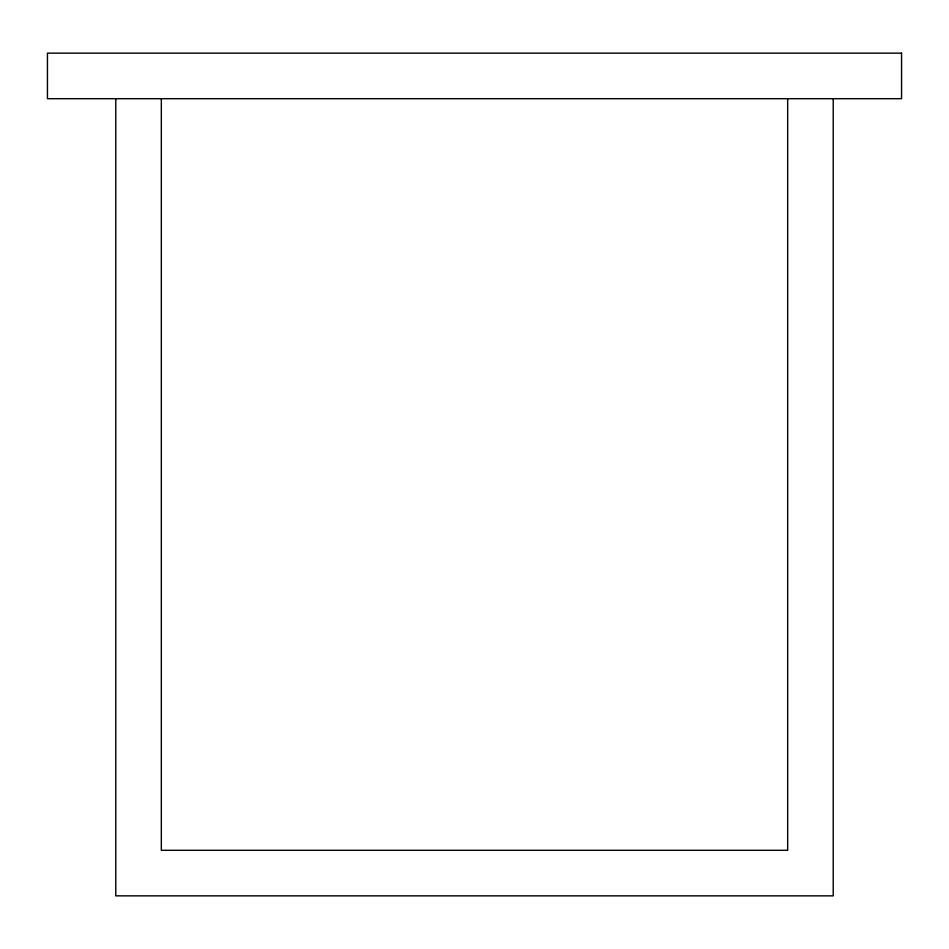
<?xml version="1.0" encoding="UTF-8"?>
<svg xmlns="http://www.w3.org/2000/svg" width="949" height="949" viewBox="0 0 949 949"><rect width="100%" height="100%" fill="white"/><g stroke="black" fill="none" stroke-linecap="round" stroke-linejoin="round"><path stroke-width="1.42" d="M833.222 98.696L833.222 895.856L115.778 895.856L115.778 98.696M787.67 98.696L787.67 850.304L161.33 850.304L161.33 98.696M901.55 53.144L47.45 53.144L47.45 98.696L901.55 98.696L901.55 53.144"/></g></svg>
